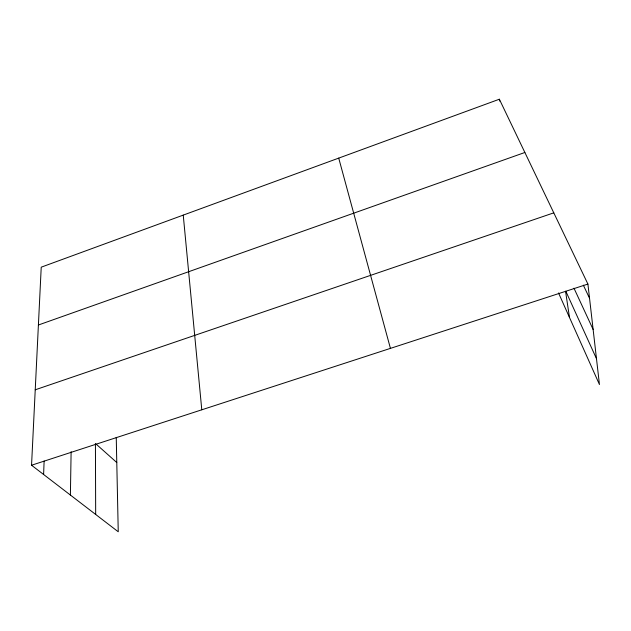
<?xml version="1.0" encoding="UTF-8"?>
<svg xmlns="http://www.w3.org/2000/svg" width="631" height="631" viewBox="0 0 631 631"><rect width="100%" height="100%" fill="white"/><g stroke="black" fill="none" stroke-linecap="round" stroke-linejoin="round"><path stroke-width="0.95" d="M70.396 495.051L71.114 451.662M43.602 474.488L44.123 461.016M116.246 437.354L118.249 531.775L31.55 465.236L41.228 267.173L499.358 99.225L587.911 284.068L599.45 384.524L558.53 292.95M38.404 325.004L524.866 152.481M35.233 389.8L553.789 212.844M31.55 465.236L587.911 284.068M96.133 444.114L116.782 462.531M583.336 285.149L589.535 298.226M573.981 288.201L593.124 329.469M565.818 291.238L596.484 358.684M338.721 158.113L390.431 348.375M499.358 99.225L499.713 101.086M565.557 291.317L569.485 317.464M183.242 215.108L201.786 409.803M95.423 443.483L95.683 514.462"/></g></svg>
